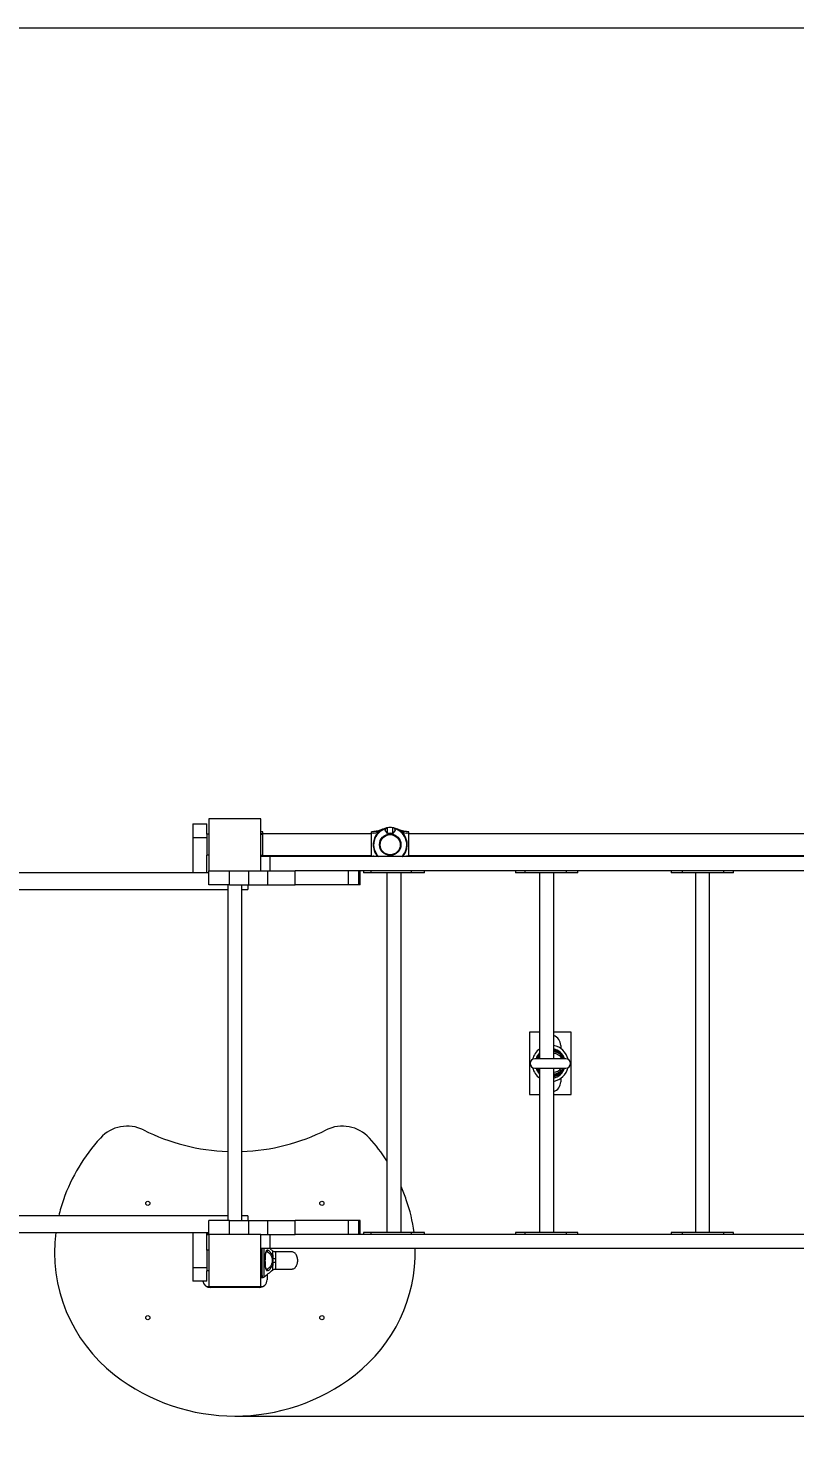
# Model space of a CAD drawing. Header units: millimetres. Extents: x -3588 to 4030, y -3142 to 1979.
# Drawn here: x -1495 to -20, y -742 to 1979 of the extents above; entities that cross this region are included whole.
import ezdxf

# ---------------------------------------------------------------- set-up
doc = ezdxf.new("R2010")
doc.units = ezdxf.units.MM
for name, color, linetype in [('DIKOM_ЗОНА', 80, 'Continuous'), ('DIKOM_ОБЪЕКТ', 7, 'Continuous'), ('DIKOM_РАЗМЕР_ЗОНА', 7, 'Continuous'), ('DIKOM_РАЗМЕР_ОБЪЕКТА', 7, 'Continuous')]:
    doc.layers.add(name, color=color, linetype=linetype)
doc.styles.add('style1', font='arial.ttf', dxfattribs={"width": 0.8})
doc.dimstyles.new('1-50', dxfattribs={"dimtxt": 300, "dimasz": 200, "dimexe": 100, "dimexo": 0, "dimgap": 100, "dimtad": 1, "dimtxsty": 'style1', "dimcen": 200, "dimclrd": 7, "dimclre": 7, "dimclrt": 7, "dimadec": 1, "dimazin": 2, "dimtfac": 1, "dimtmove": 0, "dimatfit": 2, "dimfxl": 0, "dimlwd": 25, "dimlwe": 18, "dimarcsym": 0})

# ---------------------------------------------------------------- blocks, each defined once
blk = doc.blocks.new('*D9')
at = {"layer": 'Defpoints', "color": 0, "transparency": 16777216}
for p in [(1334.9, 479.5), (2326.1, 479.5), (-1097.4, -691)]:
    blk.add_point(p, dxfattribs=at)
at = {"layer": 'DIKOM_РАЗМЕР_ОБЪЕКТА', "color": 7, "lineweight": 18, "transparency": 16777216}
for p, q in [((1334.9, 479.5), (2426.1, 479.5)), ((-1097.4, -691), (2426.1, -691))]:
    blk.add_line(p, q, dxfattribs=at)
at = {"layer": 'DIKOM_РАЗМЕР_ОБЪЕКТА', "color": 7, "lineweight": 25, "transparency": 16777216}
blk.add_line((2326.1, -491), (2326.1, 279.5), dxfattribs=at)
at = {"layer": 'DIKOM_РАЗМЕР_ОБЪЕКТА', "color": 7, "transparency": 16777216}
for points in [[(2292.7, 279.5), (2359.4, 279.5), (2326.1, 479.5)], [(2292.7, -491), (2359.4, -491), (2326.1, -691)]]:
    blk.add_solid(points, dxfattribs=at)
at = {"layer": 'DIKOM_РАЗМЕР_ОБЪЕКТА', "color": 7, "transparency": 16777216, "insert": (2072.9, -105.8), "char_height": 300, "attachment_point": 5, "rotation": 90, "style": 'style1'}
blk.add_mtext('1170', dxfattribs=at)
blk = doc.blocks.new('*D10')
at = {"layer": 'Defpoints', "color": 0, "transparency": 16777216}
for p in [(1603.3, 1979.5), (-1097.4, -2191), (3930.4, -2191)]:
    blk.add_point(p, dxfattribs=at)
at = {"layer": 'DIKOM_РАЗМЕР_ЗОНА', "color": 7, "lineweight": 18, "transparency": 16777216}
for p, q in [((1603.3, 1979.5), (4030.4, 1979.5)), ((-1097.4, -2191), (4030.4, -2191))]:
    blk.add_line(p, q, dxfattribs=at)
at = {"layer": 'DIKOM_РАЗМЕР_ЗОНА', "color": 7, "lineweight": 25, "transparency": 16777216}
blk.add_line((3930.4, 1779.5), (3930.4, -1991), dxfattribs=at)
at = {"layer": 'DIKOM_РАЗМЕР_ЗОНА', "color": 7, "transparency": 16777216}
for points in [[(3897.1, 1779.5), (3963.8, 1779.5), (3930.4, 1979.5)], [(3897.1, -1991), (3963.8, -1991), (3930.4, -2191)]]:
    blk.add_solid(points, dxfattribs=at)
at = {"layer": 'DIKOM_РАЗМЕР_ЗОНА', "color": 7, "transparency": 16777216, "insert": (3677.3, 67.7), "char_height": 300, "attachment_point": 5, "rotation": 90, "style": 'style1'}
blk.add_mtext('4170', dxfattribs=at)
blk = doc.blocks.new('*D11')
at = {"layer": 'Defpoints', "color": 0, "transparency": 16777216}
for p in [(-2088.4, -321.5), (1419.5, -352), (1419.5, -1464.6)]:
    blk.add_point(p, dxfattribs=at)
at = {"layer": 'DIKOM_РАЗМЕР_ОБЪЕКТА', "color": 7, "lineweight": 18, "transparency": 16777216}
for p, q in [((-2088.4, -321.5), (-2088.4, -1564.6)), ((1419.5, -352), (1419.5, -1564.6))]:
    blk.add_line(p, q, dxfattribs=at)
at = {"layer": 'DIKOM_РАЗМЕР_ОБЪЕКТА', "color": 7, "lineweight": 25, "transparency": 16777216}
blk.add_line((-1888.4, -1464.6), (1219.5, -1464.6), dxfattribs=at)
at = {"layer": 'DIKOM_РАЗМЕР_ОБЪЕКТА', "color": 7, "transparency": 16777216}
for points in [[(-1888.4, -1431.2), (-1888.4, -1497.9), (-2088.4, -1464.6)], [(1219.5, -1431.2), (1219.5, -1497.9), (1419.5, -1464.6)]]:
    blk.add_solid(points, dxfattribs=at)
at = {"layer": 'DIKOM_РАЗМЕР_ОБЪЕКТА', "color": 7, "transparency": 16777216, "insert": (-280.4, -1211.3), "char_height": 300, "attachment_point": 5, "style": 'style1'}
blk.add_mtext('3500', dxfattribs=at)
blk = doc.blocks.new('*D12')
at = {"layer": 'Defpoints', "color": 0, "transparency": 16777216}
for p in [(-3588.4, -627.8), (2919.5, -627.8), (2919.5, -3041.8)]:
    blk.add_point(p, dxfattribs=at)
at = {"layer": 'DIKOM_РАЗМЕР_ЗОНА', "color": 7, "lineweight": 18, "transparency": 16777216}
for p, q in [((-3588.4, -627.8), (-3588.4, -3141.8)), ((2919.5, -627.8), (2919.5, -3141.8))]:
    blk.add_line(p, q, dxfattribs=at)
at = {"layer": 'DIKOM_РАЗМЕР_ЗОНА', "color": 7, "lineweight": 25, "transparency": 16777216}
blk.add_line((-3388.4, -3041.8), (2719.5, -3041.8), dxfattribs=at)
at = {"layer": 'DIKOM_РАЗМЕР_ЗОНА', "color": 7, "transparency": 16777216}
for points in [[(-3388.4, -3008.4), (-3388.4, -3075.1), (-3588.4, -3041.8)], [(2719.5, -3008.4), (2719.5, -3075.1), (2919.5, -3041.8)]]:
    blk.add_solid(points, dxfattribs=at)
at = {"layer": 'DIKOM_РАЗМЕР_ЗОНА', "color": 7, "transparency": 16777216, "insert": (761.9, -2788.6), "char_height": 300, "attachment_point": 5, "style": 'style1'}
blk.add_mtext('6500', dxfattribs=at)

msp = doc.modelspace()

# ---------------------------------------------------------------- linework, layer by layer
at = {"layer": 'DIKOM_ЗОНА', "color": 3, "lineweight": 15}
msp.add_line((1919.509, 1979.468), (-2588.382, 1979.468), dxfattribs=at)
at = {"layer": 'DIKOM_ОБЪЕКТ', "color": 7, "linetype": 'Continuous', "lineweight": 15}
for p, q in [((-1178.382, 448.468), (-1178.382, 422.468)), ((-1178.382, 448.468), (-1151.382, 448.468)), ((-1151.382, 428.468), (-1151.382, 448.468)), ((-1047.382, 458.468), (-1147.382, 458.468)), ((-1147.382, 458.468), (-1147.382, 358.468)), ((-1047.382, 358.468), (-1047.382, 458.468)), ((-808.208, 436.655), (-806.938, 439.17)), ((-803.3, 429.945), (-808.208, 436.655)), ((-803.3, 429.945), (-803.3, 441.101)), ((-793.485, 429.945), (-793.485, 441.101)), ((-788.578, 436.655), (-793.485, 429.945)), ((-789.847, 439.17), (-788.578, 436.655)), ((-1178.382, 422.468), (-1178.382, 354.468)), ((-1178.382, 422.468), (-1151.382, 422.468)), ((-1147.382, 428.468), (-1151.382, 428.468)), ((-1151.382, 428.468), (-1151.382, 388.468)), ((-1043.393, 433.468), (-1047.382, 433.468)), ((-1047.382, 429.897), (-1043.393, 429.897)), ((-1047.382, 428.468), (-1043.393, 428.468)), ((-1043.393, 429.897), (-1043.393, 433.468)), ((-1043.393, 428.468), (-1043.393, 429.897)), ((-834.393, 429.468), (-1043.393, 429.468)), ((-1043.393, 388.468), (-1043.393, 428.468)), ((-833.981, 433.468), (-834.393, 433.468)), ((-834.393, 433.397), (-834.393, 433.468)), ((-834.393, 431.033), (-834.393, 433.397)), ((-834.393, 385.903), (-834.393, 431.033)), ((-833.981, 433.462), (-833.954, 433.467)), ((-777.823, 434.244), (-778.224, 434.587)), ((-762.788, 433.492), (-764.175, 433.486)), ((-762.393, 433.468), (-762.84, 433.468)), ((-762.84, 433.468), (-762.796, 433.461)), ((-762.393, 433.397), (-762.393, 433.468)), ((-762.393, 431.033), (-762.393, 433.397)), ((-762.393, 385.903), (-762.393, 431.033)), ((67.607, 429.468), (-762.393, 429.468)), ((-1151.382, 354.468), (-1151.382, 388.468)), ((-1147.382, 388.468), (-1151.382, 388.468)), ((-1047.382, 388.468), (-1043.393, 388.468)), ((-1047.382, 387.039), (-1043.393, 387.039)), ((-1029.225, 385.468), (-1047.382, 385.468)), ((-1043.393, 387.039), (-1043.393, 388.468)), ((-1043.393, 387.468), (-834.393, 387.468)), ((-1043.393, 385.468), (-1043.393, 387.039)), ((-1029.225, 358.468), (-1029.225, 385.468)), ((334.461, 385.468), (-1029.225, 385.468)), ((-834.393, 385.468), (-834.393, 385.903)), ((-804.414, 385.468), (-803.3, 386.991)), ((-803.3, 386.991), (-803.3, 385.468)), ((-793.485, 386.991), (-792.371, 385.468)), ((-793.485, 386.991), (-793.485, 385.468)), ((-762.393, 387.468), (67.607, 387.468)), ((-762.393, 385.468), (-762.393, 385.903)), ((-1147.491, 354.468), (-1970.382, 354.468)), ((-1147.491, 331.468), (-1147.491, 358.468)), ((-1147.382, 358.468), (-1147.491, 358.468)), ((-1147.382, 358.468), (-1047.382, 358.468)), ((-1107.491, 331.468), (-1107.491, 358.468)), ((-1070.595, 331.468), (-1070.595, 358.468)), ((-1047.382, 358.468), (-1033.921, 358.468)), ((-1033.921, 331.468), (-1033.921, 358.468)), ((-1033.921, 358.468), (-981.578, 358.468)), ((-981.578, 331.468), (-981.578, 358.468)), ((-978.299, 358.468), (-981.578, 358.468)), ((334.461, 358.468), (-981.578, 358.468)), ((-878.397, 331.468), (-878.397, 358.468)), ((-858.781, 331.468), (-858.781, 358.468)), ((-856.471, 331.468), (-856.471, 358.468)), ((-849.733, 358.468), (-849.733, 354.468)), ((-834.894, 354.468), (-849.733, 354.468)), ((-834.894, 354.468), (-834.894, 358.468)), ((-757.603, 354.468), (-834.894, 354.468)), ((-804.587, 354.468), (-804.587, -337.532)), ((-777.587, -337.532), (-777.587, 354.468)), ((-757.603, 354.468), (-757.603, 358.468)), ((-732.442, 354.468), (-757.603, 354.468)), ((-732.442, 354.468), (-732.442, 358.468)), ((-557.18, 358.468), (-557.18, 354.468)), ((-538.756, 354.468), (-557.18, 354.468)), ((-538.756, 354.468), (-538.756, 358.468)), ((-459.005, 354.468), (-538.756, 354.468)), ((-510.804, 354.468), (-510.804, -3.472)), ((-483.804, -3.472), (-483.804, 354.468)), ((-459.005, 354.468), (-459.005, 358.468)), ((-437.429, 354.468), (-459.005, 354.468)), ((-437.429, 354.468), (-437.429, 358.468)), ((-257.433, 358.468), (-257.433, 354.468)), ((-235.857, 354.468), (-257.433, 354.468)), ((-235.857, 354.468), (-235.857, 358.468)), ((-156.106, 354.468), (-235.857, 354.468)), ((-211.058, 354.468), (-211.058, -337.532)), ((-184.058, -337.532), (-184.058, 354.468)), ((-156.106, 354.468), (-156.106, 358.468)), ((-137.682, 354.468), (-156.106, 354.468)), ((-137.682, 354.468), (-137.682, 358.468)), ((-1107.491, 331.468), (-1147.491, 331.468)), ((-1110.991, 331.468), (-1110.991, -314.532)), ((-1107.491, 331.468), (-1070.595, 331.468)), ((-1083.991, -314.532), (-1083.991, 331.468)), ((-1072.382, 331.468), (-1072.382, 322.468)), ((-1070.595, 331.468), (-1033.921, 331.468)), ((-1033.921, 331.468), (-981.578, 331.468)), ((-878.397, 331.468), (-981.578, 331.468)), ((-858.781, 331.468), (-878.397, 331.468)), ((-856.471, 331.468), (-858.781, 331.468)), ((-1970.382, 322.468), (-1110.991, 322.468)), ((-1083.991, 322.468), (-1072.382, 322.468)), ((-530.238, 47.528), (-530.238, -72.472)), ((-510.804, 47.528), (-530.238, 47.528)), ((-450.238, 47.528), (-483.804, 47.528)), ((-450.238, -72.472), (-450.238, 47.528)), ((-470.238, 22.313), (-470.238, 16.251)), ((-460.238, -3.472), (-520.238, -3.472)), ((-520.238, -21.472), (-460.238, -21.472)), ((-510.804, -21.472), (-510.804, -337.532)), ((-483.804, -337.532), (-483.804, -21.472)), ((-470.238, -41.194), (-470.238, -47.649)), ((-530.238, -72.472), (-510.804, -72.472)), ((-483.804, -72.472), (-450.238, -72.472)), ((-1110.991, -305.532), (-1970.382, -305.532)), ((-1147.491, -341.532), (-1147.491, -314.532)), ((-1107.491, -314.532), (-1147.491, -314.532)), ((-1107.491, -341.532), (-1107.491, -314.532)), ((-1107.491, -314.532), (-1070.595, -314.532)), ((-1072.382, -305.532), (-1083.991, -305.532)), ((-1072.382, -305.532), (-1072.382, -314.532)), ((-1070.595, -341.532), (-1070.595, -314.532)), ((-1070.595, -314.532), (-1033.921, -314.532)), ((-1033.921, -341.532), (-1033.921, -314.532)), ((-1033.921, -314.532), (-981.578, -314.532)), ((-981.578, -341.532), (-981.578, -314.532)), ((-878.397, -314.532), (-981.578, -314.532)), ((-878.397, -341.532), (-878.397, -314.532)), ((-858.781, -314.532), (-878.397, -314.532)), ((-858.781, -341.532), (-858.781, -314.532)), ((-856.471, -314.532), (-858.781, -314.532)), ((-856.471, -341.532), (-856.471, -314.532)), ((-1970.382, -337.532), (-1147.491, -337.532)), ((-1178.382, -337.532), (-1178.382, -405.532)), ((-1151.382, -371.532), (-1151.382, -337.532)), ((-1151.382, -341.532), (-1147.491, -341.532)), ((-1147.382, -341.532), (-1147.491, -341.532)), ((-1047.382, -341.532), (-1147.382, -341.532)), ((-1147.382, -341.532), (-1147.382, -441.532)), ((-1047.382, -341.532), (-1033.921, -341.532)), ((-1047.382, -441.532), (-1047.382, -341.532)), ((-1033.921, -341.532), (-981.578, -341.532)), ((-1029.225, -368.532), (-1029.225, -341.532)), ((-978.299, -341.532), (-981.578, -341.532)), ((334.461, -341.532), (-981.578, -341.532)), ((-849.733, -337.532), (-849.733, -341.532)), ((-834.894, -337.532), (-849.733, -337.532)), ((-834.894, -341.532), (-834.894, -337.532)), ((-757.603, -337.532), (-834.894, -337.532)), ((-757.603, -341.532), (-757.603, -337.532)), ((-732.442, -337.532), (-757.603, -337.532)), ((-732.442, -341.532), (-732.442, -337.532)), ((-557.18, -337.532), (-557.18, -341.532)), ((-538.756, -337.532), (-557.18, -337.532)), ((-538.756, -341.532), (-538.756, -337.532)), ((-459.005, -337.532), (-538.756, -337.532)), ((-459.005, -341.532), (-459.005, -337.532)), ((-437.429, -337.532), (-459.005, -337.532)), ((-437.429, -341.532), (-437.429, -337.532)), ((-257.433, -337.532), (-257.433, -341.532)), ((-235.857, -337.532), (-257.433, -337.532)), ((-235.857, -341.532), (-235.857, -337.532)), ((-156.106, -337.532), (-235.857, -337.532)), ((-156.106, -341.532), (-156.106, -337.532)), ((-137.682, -337.532), (-156.106, -337.532)), ((-137.682, -341.532), (-137.682, -337.532)), ((-1147.382, -371.532), (-1151.382, -371.532)), ((-1151.382, -371.532), (-1151.382, -411.532)), ((-1029.225, -368.532), (-1047.382, -368.532)), ((-1046.893, -368.532), (-1046.893, -391.558)), ((-1037.623, -374.828), (-1036.521, -374.558)), ((-1036.521, -374.558), (-1036.206, -374.574)), ((-1024.396, -373.407), (-1030.307, -368.532)), ((334.461, -368.532), (-1029.225, -368.532)), ((-1178.382, -405.532), (-1178.382, -431.532)), ((-1164.882, -405.532), (-1178.382, -405.532)), ((-1151.382, -405.532), (-1164.882, -405.532)), ((-1046.893, -391.558), (-1046.893, -424.558)), ((-1164.882, -431.532), (-1178.382, -431.532)), ((-1151.382, -431.532), (-1164.882, -431.532)), ((-1151.382, -431.532), (-1151.382, -411.532)), ((-1147.382, -411.532), (-1151.382, -411.532)), ((-1046.893, -424.558), (-1044.272, -424.558)), ((-1044.272, -424.558), (-1044.271, -424.558)), ((-1036.524, -408.558), (-1037.626, -408.289)), ((-1036.228, -408.544), (-1036.524, -408.558)), ((-1035.421, -418.788), (-1035.421, -428.532)), ((-1151.827, -441.532), (-1147.382, -441.532)), ((-1147.382, -441.532), (-1047.382, -441.532)), ((-1050.421, -443.532), (-1144.344, -443.532)), ((-1047.382, -441.532), (-1042.937, -441.532))]:
    msp.add_line(p, q, dxfattribs=at)
at = {"layer": 'DIKOM_ОБЪЕКТ', "color": 7, "linetype": 'Continuous', "lineweight": 15, "flags": 128}
for points in [[(-512.756, -3.472), (-511.711, -1.202), (-510.804, 0.378)], [(-481.774, 9.462), (-483.111, 9.932), (-483.804, 10.141)], [(-510.804, -25.321), (-511.711, -23.741), (-512.756, -21.472)], [(-510.804, -1.08), (-511.889, -3.308), (-511.958, -3.472)], [(-511.958, -21.472), (-511.284, -22.951), (-510.804, -23.863)]]:
    msp.add_lwpolyline(points, dxfattribs=at)
at = {"layer": 'DIKOM_ОБЪЕКТ', "color": 7, "linetype": 'Continuous', "lineweight": 15}
for centre, radius in [((-798.393, 408.468), 20.697), ((-798.393, 408.468), 19.36), ((-1264.921, -281.532), 4), ((-929.844, -281.532), 4), ((-1264.921, -501.532), 4), ((-929.844, -501.532), 4)]:
    msp.add_circle(centre, radius, dxfattribs=at)
for centre, radius, start, end in [((-833.798, 482.049), 48.656, 269.299413, 295.689089), ((-798.393, 408.468), 31.869, 105.554135, 226.195589), ((-798.393, 408.468), 33, 102.017081, 127.675034), ((-798.393, 408.468), 33, 98.55226, 102.017081), ((-798.393, 408.468), 33, 81.44774, 98.55226), ((-798.393, 408.468), 33, 77.982919, 81.44774), ((-798.393, 408.468), 33, 52.324966, 77.982919), ((-798.393, 408.468), 31.869, 313.804411, 74.445865), ((-762.988, 482.049), 48.656, 244.310911, 270.700587), ((-830.698, 451.614), 20.909, 259.823232, 305.481423), ((-798.393, 408.468), 22.03, 77.128837, 102.871163), ((-766.087, 451.614), 20.909, 234.518577, 280.176768), ((-830.816, 361.752), 24.414, 76.265637, 98.424153), ((-798.393, 408.468), 22.03, 257.128837, 282.871163), ((-765.982, 362.034), 24.137, 81.447171, 103.863038), ((-490.238, 22.313), 20, 0, 71.234205), ((-490.238, -12.472), 35, 125.986861, 166.738524), ((-490.238, -12.472), 28.974, 135.220009, 161.902982), ((-490.238, -12.472), 26.49, 140.929232, 160.138305), ((-490.238, -12.472), 25.75, 143.004163, 159.542373), ((-490.238, -12.472), 25.01, 145.316775, 158.908644), ((-490.238, -12.472), 24.99, 145.383095, 158.890957), ((-490.238, -12.472), 35, 13.261476, 79.40714), ((-490.238, -12.472), 28.974, 18.097018, 77.169704), ((-490.238, -12.472), 26.49, 32.333829, 75.943153), ((-490.238, -12.472), 25.75, 44.254369, 75.530508), ((-490.238, -12.472), 25.01, 53.415344, 75.092607), ((-490.238, -12.472), 24.99, 53.642864, 75.080399), ((-490.238, -12.472), 24.25, 61.587128, 74.614032), ((-484.274, -11.376), 20.987, 22.124693, 88.717331), ((-484.274, -11.376), 17.987, 26.06814, 88.503353), ((-520.238, -12.472), 9, 90, 270), ((-490.238, -12.472), 35, 193.261476, 234.013139), ((-490.238, -12.472), 28.974, 198.097018, 224.779991), ((-490.238, -12.472), 26.49, 199.861695, 219.070768), ((-490.238, -12.472), 25.75, 200.457627, 216.995837), ((-490.238, -12.472), 25.01, 201.091356, 214.683225), ((-490.238, -12.472), 24.99, 201.109043, 214.616905), ((-490.238, -12.472), 35, 280.59286, 346.738524), ((-484.274, -11.376), 20.987, 271.282669, 331.245797), ((-484.274, -11.376), 17.987, 271.496647, 325.855161), ((-490.238, -12.472), 28.974, 282.830296, 341.902982), ((-490.238, -12.472), 26.49, 284.056847, 340.138305), ((-490.238, -12.472), 25.75, 284.469492, 336.567725), ((-490.238, -12.472), 25.01, 284.907393, 327.40675), ((-490.238, -12.472), 24.99, 284.919601, 327.179231), ((-460.238, -12.472), 9, 270, 90), ((-490.238, -12.472), 24.25, 285.385968, 319.234966), ((-490.238, -12.472), 23.51, 285.882842, 311.925337), ((-490.238, -47.649), 20, 288.765795, 0), ((-1304.506, -203.083), 70, 63.405693, 137.708137), ((-890.259, -203.083), 70, 42.291863, 116.594307), ((-1097.382, -391.497), 350, 137.708137, 160.515849), ((-1097.382, 210.636), 392.67, 243.405693, 268.013909), ((-1097.382, 210.636), 392.67, 271.954348, 296.594307), ((-1097.382, -391.497), 350, 33.221706, 42.291863), ((-1097.382, -391.497), 350, 19.484151, 23.978267), ((-1144.519, -374.82), 300, 160.515849, 166.646462), ((-1050.246, -374.82), 300, 7.139891, 19.484151), ((-1144.519, -374.82), 300, 172.860109, 232.062475), ((-1144.344, -354.532), 15, 102.110361, 117.983467), ((-1036.342, -372.566), 2.013, 273.859073, 19.482692), ((-1050.246, -374.82), 300, 307.937525, 1.20095), ((-1018.447, -368.153), 19.728, 253.875049, 268.200917), ((-1018.452, -414.987), 19.754, 91.784886, 106.088249), ((-1144.344, -428.532), 15, 191.536959, 270), ((-1050.421, -428.532), 15, 270, 0), ((-1046.893, -424.058), 0.5, 191.708366, 270), ((-1036.361, -410.55), 2.011, 340.455809, 86.208327), ((-1097.382, -314.352), 376.67, 232.062475, 307.937525)]:
    msp.add_arc(centre, radius, start, end, dxfattribs=at)
for points, knots in [([(-812.781, 438.195), (-812.836, 438.169), (-812.933, 438.122), (-813.247, 437.976), (-813.681, 437.778), (-814.282, 437.513), (-815.1, 437.168), (-816.237, 436.715), (-817.846, 436.127), (-819.925, 435.46), (-822.458, 434.783), (-825.244, 434.199), (-828.29, 433.756), (-831.197, 433.492), (-833.119, 433.483), (-833.954, 433.479)], [0, 0, 0, 0, 0.05636235, 0.10184924, 0.14047444, 0.17720642, 0.21551994, 0.26383576, 0.33182517, 0.42499607, 0.52803546, 0.64831972, 0.76829058, 0.89924758, 1, 1, 1, 1]), ([(-806.938, 439.17), (-806.647, 439.63), (-806.147, 440.422), (-805.524, 440.649), (-805.263, 440.745)], [0, 0, 0, 0, 0.58177071, 1, 1, 1, 1]), ([(-791.522, 440.745), (-791.159, 440.59), (-790.535, 440.324), (-790.05, 439.51), (-789.847, 439.17)], [0, 0, 0, 0, 0.58247599, 1, 1, 1, 1]), ([(-784.079, 438.202), (-784.164, 438.243), (-784.33, 438.322), (-784.201, 438.261), (-784.085, 438.205), (-784.079, 438.202)], [0, 0, 0, 0, 0.49999076, 0.97681723, 1, 1, 1, 1]), ([(-762.797, 433.478), (-763.129, 433.472), (-764.47, 433.448), (-766.777, 433.595), (-769.658, 433.902), (-772.373, 434.36), (-774.88, 434.92), (-777.109, 435.536), (-778.965, 436.136), (-780.397, 436.656), (-781.439, 437.065), (-782.194, 437.378), (-782.76, 437.622), (-783.19, 437.814), (-783.514, 437.962), (-783.712, 438.055), (-783.762, 438.079), (-783.779, 438.087)], [0, 0, 0, 0, 0.04022987, 0.16206379, 0.27912972, 0.39051793, 0.4948717, 0.58979977, 0.67053253, 0.73191376, 0.77697778, 0.81297359, 0.8459419, 0.88101007, 0.92135021, 0.97201243, 1, 1, 1, 1]), ([(-834.393, 433.397), (-834.317, 433.409), (-834.051, 433.451), (-834.01, 433.458), (-833.981, 433.462)], [0, 0, 0, 0, 0.28410045, 1, 1, 1, 1]), ([(-818.562, 434.587), (-819.126, 434.13), (-820.703, 432.854), (-823.047, 430.426), (-825.527, 427.17), (-827.665, 423.481), (-829.505, 419.126), (-830.822, 414.163), (-831.347, 408.678), (-830.886, 403.083), (-829.593, 398.067), (-827.771, 393.67), (-825.733, 390.121), (-823.765, 387.361), (-822.414, 385.971), (-821.925, 385.468)], [0, 0, 0, 0, 0.03964545, 0.1107272, 0.18298902, 0.26135523, 0.34106434, 0.43819854, 0.53797112, 0.63772128, 0.74046393, 0.81691373, 0.89458767, 0.9618458, 1, 1, 1, 1]), ([(-774.864, 385.468), (-774.507, 385.821), (-773.208, 387.11), (-771.275, 389.782), (-769.116, 393.45), (-767.282, 397.812), (-765.963, 402.772), (-765.439, 408.258), (-765.9, 413.853), (-767.191, 418.87), (-769.017, 423.262), (-771.04, 426.828), (-773.383, 429.987), (-775.62, 432.426), (-777.204, 433.733), (-777.823, 434.244)], [0, 0, 0, 0, 0.02758222, 0.1005387, 0.17965833, 0.26013363, 0.3582016, 0.45893339, 0.5596424, 0.66337279, 0.74055746, 0.81897815, 0.88688285, 0.95574425, 1, 1, 1, 1]), ([(-762.796, 433.461), (-762.751, 433.454), (-762.691, 433.444), (-762.455, 433.407), (-762.393, 433.397)], [0, 0, 0, 0, 0.7374139, 1, 1, 1, 1]), ([(-774.723, 385.468), (-774.228, 385.939), (-773.539, 386.594), (-772.919, 387.276), (-772.744, 387.468)], [0, 0, 0, 0, 0.71824432, 1, 1, 1, 1]), ([(-1045.429, -368.532), (-1045.442, -368.876), (-1045.499, -370.369), (-1045.558, -373.005), (-1045.617, -376.223), (-1045.657, -379.056), (-1045.692, -382.533), (-1045.72, -386.714), (-1045.724, -389.935), (-1045.726, -391.558)], [0, 0, 0, 0, 0.05901534, 0.25613416, 0.3767624, 0.49874243, 0.62207374, 0.80951633, 1, 1, 1, 1]), ([(-1041.111, -391.956), (-1041.111, -391.523), (-1041.11, -390.353), (-1041.108, -388.146), (-1041.1, -385.067), (-1041.085, -381.744), (-1041.063, -378.401), (-1041.036, -375.218), (-1041.002, -372.247), (-1040.972, -369.981), (-1040.955, -368.893), (-1040.949, -368.532)], [0, 0, 0, 0, 0.04935315, 0.13334333, 0.25184728, 0.40367022, 0.52449439, 0.66154792, 0.81315573, 0.93806249, 1, 1, 1, 1]), ([(-1034.444, -371.894), (-1034.899, -371.925), (-1035.81, -371.986), (-1036.874, -373.054), (-1037.729, -374.831), (-1038.378, -377.33), (-1038.852, -380.433), (-1039.169, -384.015), (-1039.356, -387.926), (-1039.371, -390.632), (-1039.379, -391.99)], [0, 0, 0, 0, 0.12344763, 0.24716096, 0.37200377, 0.49677658, 0.62230394, 0.74824826, 0.87377278, 1, 1, 1, 1]), ([(-1037.154, -408.087), (-1037.144, -408.076), (-1037.122, -408.053), (-1037.37, -407.659), (-1037.722, -406.827), (-1038.177, -405.179), (-1038.539, -403.206), (-1038.834, -400.827), (-1039.057, -398.04), (-1039.198, -394.876), (-1039.246, -391.378), (-1039.186, -387.801), (-1039.019, -384.488), (-1038.774, -381.739), (-1038.478, -379.554), (-1038.133, -377.78), (-1037.809, -376.605), (-1037.472, -375.717), (-1037.277, -375.349), (-1037.339, -375.241), (-1037.372, -375.184)], [0, 0, 0, 0, 0.0184323, 0.03800999, 0.10645854, 0.16637052, 0.22662068, 0.28950903, 0.35544199, 0.42639263, 0.50169852, 0.58191257, 0.65815436, 0.72558529, 0.78329508, 0.83687554, 0.89265659, 0.92190939, 0.95918237, 1, 1, 1, 1]), ([(-1036.206, -374.574), (-1035.886, -374.631), (-1035.247, -374.745), (-1034.173, -375.245), (-1033.133, -375.908), (-1032.149, -376.686), (-1031.264, -377.496), (-1030.381, -378.422), (-1029.406, -379.594), (-1028.389, -381.041), (-1027.392, -382.815), (-1026.618, -384.607), (-1026.057, -386.367), (-1025.551, -388.606), (-1025.337, -390.967), (-1025.444, -393.329), (-1025.678, -395.064), (-1026.06, -396.754), (-1026.624, -398.518), (-1027.402, -400.315), (-1028.404, -402.093), (-1029.367, -403.461), (-1030.21, -404.486), (-1030.947, -405.294), (-1031.666, -405.994), (-1032.392, -406.622), (-1033.404, -407.402), (-1034.755, -408.232), (-1035.736, -408.44), (-1036.228, -408.544)], [0, 0, 0, 0, 0.04122159, 0.0821282, 0.1250206, 0.15617288, 0.18752954, 0.21875901, 0.2498235, 0.29305245, 0.33399159, 0.37465524, 0.40658328, 0.43731473, 0.49952814, 0.53054941, 0.56198825, 0.59274301, 0.62470575, 0.66559147, 0.70668704, 0.75000893, 0.7745889, 0.79819518, 0.82868767, 0.8507074, 0.87526266, 0.93758066, 1, 1, 1, 1]), ([(-1023.926, -387.105), (-1024.16, -386.008), (-1024.625, -383.822), (-1025.779, -380.9), (-1027.143, -378.336), (-1028.658, -376.161), (-1030.216, -374.394), (-1031.742, -373.062), (-1033.185, -372.156), (-1034.025, -371.981), (-1034.444, -371.894)], [0, 0, 0, 0, 0.12762196, 0.25418028, 0.38061955, 0.50508622, 0.62962262, 0.75287922, 0.87645504, 1, 1, 1, 1]), ([(-1019.616, -375.058), (-1020.416, -374.995), (-1022.223, -374.855), (-1023.659, -373.892), (-1024.458, -373.356)], [0, 0, 0, 0, 0.44316615, 1, 1, 1, 1]), ([(-1023.926, -387.105), (-1023.934, -385.912), (-1023.95, -383.557), (-1024.002, -380.322), (-1024.08, -377.555), (-1024.188, -375.411), (-1024.307, -374.039), (-1024.403, -373.404), (-1024.422, -373.435), (-1024.428, -373.445)], [0, 0, 0, 0, 0.18132194, 0.35769972, 0.52389284, 0.67759128, 0.81661163, 0.94257763, 1, 1, 1, 1]), ([(-987.393, -375.058), (-987.472, -375.058), (-987.625, -375.058), (-988.769, -375.058), (-990.377, -375.058), (-992.326, -375.058), (-994.45, -375.058), (-996.625, -375.058), (-998.747, -375.058), (-1000.739, -375.058), (-1002.55, -375.058), (-1004.306, -375.058), (-1006.269, -375.058), (-1009.069, -375.058), (-1013.038, -375.058), (-1016.739, -375.058), (-1019.184, -375.058), (-1019.663, -375.058)], [0, 0, 0, 0, 0.11669362, 0.2239937, 0.32105424, 0.40768774, 0.48407198, 0.55066067, 0.60812117, 0.65710655, 0.69824904, 0.73237558, 0.77063513, 0.81823032, 0.89363888, 0.97915659, 1, 1, 1, 1]), ([(-1019.648, -375.058), (-1019.57, -375.097), (-1019.411, -375.178), (-1019.252, -375.826), (-1019.156, -376.872), (-1019.108, -378.363), (-1019.087, -380.268), (-1019.077, -382.545), (-1019.07, -385.107), (-1019.067, -386.941), (-1019.066, -387.871)], [0, 0, 0, 0, 0.09915576, 0.20317902, 0.31464789, 0.43517609, 0.56559964, 0.70401895, 0.84995562, 1, 1, 1, 1]), ([(-987.393, -408.058), (-986.718, -408.003), (-985.301, -407.887), (-983.237, -406.942), (-981.317, -405.442), (-979.678, -403.454), (-978.402, -401.206), (-977.505, -398.927), (-976.906, -396.709), (-976.511, -394.364), (-976.333, -391.644), (-976.508, -388.457), (-977.189, -385.017), (-978.46, -381.657), (-980.291, -378.737), (-982.536, -376.592), (-984.961, -375.287), (-986.623, -375.13), (-987.393, -375.058)], [0, 0, 0, 0, 0.04633217, 0.09737747, 0.15341213, 0.21313369, 0.27355675, 0.33083014, 0.38133756, 0.43158146, 0.49443359, 0.56871238, 0.65082224, 0.73500086, 0.81488959, 0.88597282, 0.94713451, 1, 1, 1, 1]), ([(-1045.726, -391.558), (-1045.724, -393.162), (-1045.721, -396.355), (-1045.691, -401.02), (-1045.642, -405.444), (-1045.579, -409.181), (-1045.508, -412.247), (-1045.434, -414.709), (-1045.336, -417.232), (-1045.208, -419.645), (-1045.052, -421.579), (-1044.892, -422.897), (-1044.733, -423.749), (-1044.534, -424.415), (-1044.367, -424.497), (-1044.268, -424.545)], [0, 0, 0, 0, 0.09265971, 0.18441381, 0.27526329, 0.36521151, 0.43025992, 0.49367418, 0.55545348, 0.64501838, 0.73091552, 0.79333024, 0.85427836, 0.91376217, 1, 1, 1, 1]), ([(-1040.923, -423.259), (-1040.907, -423.263), (-1040.842, -423.277), (-1040.821, -422.671), (-1040.821, -421.487), (-1040.856, -419.727), (-1040.9, -417.482), (-1040.948, -414.775), (-1040.993, -411.652), (-1041.034, -408.174), (-1041.067, -404.389), (-1041.091, -400.381), (-1041.107, -396.209), (-1041.109, -393.375), (-1041.111, -391.956)], [0, 0, 0, 0, 0.03170965, 0.12272798, 0.21324039, 0.30217934, 0.3907796, 0.47875176, 0.5660156, 0.6535114, 0.74008522, 0.82711504, 0.91347696, 1, 1, 1, 1]), ([(-1039.379, -391.99), (-1039.364, -393.303), (-1039.332, -395.928), (-1039.129, -399.687), (-1038.801, -403.111), (-1038.32, -406.067), (-1037.673, -408.436), (-1036.829, -410.119), (-1035.789, -411.131), (-1034.906, -411.192), (-1034.466, -411.223)], [0, 0, 0, 0, 0.12608048, 0.2519539, 0.37811647, 0.50326335, 0.62863375, 0.75300463, 0.87683828, 1, 1, 1, 1]), ([(-1034.466, -411.223), (-1034.047, -411.139), (-1033.212, -410.971), (-1031.772, -410.074), (-1030.248, -408.751), (-1028.681, -406.98), (-1027.161, -404.805), (-1025.788, -402.229), (-1024.629, -399.3), (-1024.161, -397.105), (-1023.926, -396.006)], [0, 0, 0, 0, 0.12317923, 0.24572331, 0.36966301, 0.49359381, 0.6191777, 0.74527628, 0.87242938, 1, 1, 1, 1]), ([(-1024.459, -409.751), (-1023.674, -409.225), (-1022.244, -408.266), (-1020.439, -408.123), (-1019.625, -408.058)], [0, 0, 0, 0, 0.54893311, 1, 1, 1, 1]), ([(-1024.431, -409.709), (-1024.424, -409.7), (-1024.405, -409.677), (-1024.367, -409.454), (-1024.326, -409.152), (-1024.293, -408.854), (-1024.26, -408.517), (-1024.229, -408.139), (-1024.201, -407.758), (-1024.172, -407.302), (-1024.146, -406.836), (-1024.099, -405.862), (-1024.038, -404.17), (-1023.983, -401.656), (-1023.946, -398.909), (-1023.933, -397.004), (-1023.926, -396.006)], [0, 0, 0, 0, 0.04582458, 0.12381654, 0.15706224, 0.19727362, 0.24426851, 0.27034044, 0.31001723, 0.34766954, 0.38349452, 0.41749862, 0.55990302, 0.70891566, 0.84763329, 1, 1, 1, 1]), ([(-1023.926, -396.006), (-1023.771, -394.523), (-1023.461, -391.556), (-1023.771, -388.589), (-1023.926, -387.105)], [0, 0, 0, 0, 0.49996536, 1, 1, 1, 1]), ([(-1019.669, -408.058), (-1019.188, -408.058), (-1016.741, -408.058), (-1013.038, -408.058), (-1008.806, -408.058), (-1005.655, -408.058), (-1003.09, -408.058), (-1000.902, -408.058), (-998.747, -408.058), (-996.625, -408.058), (-994.45, -408.058), (-992.326, -408.058), (-990.377, -408.058), (-988.769, -408.058), (-987.625, -408.058), (-987.472, -408.058), (-987.393, -408.058)], [0, 0, 0, 0, 0.02093306, 0.106444, 0.18184658, 0.2432849, 0.28973057, 0.34294551, 0.391927, 0.44938295, 0.51596637, 0.59234456, 0.67897119, 0.77602404, 0.88331563, 1, 1, 1, 1]), ([(-1019.067, -395.242), (-1019.069, -396.172), (-1019.072, -398.008), (-1019.078, -400.565), (-1019.088, -402.836), (-1019.11, -404.739), (-1019.16, -406.235), (-1019.259, -407.285), (-1019.422, -407.937), (-1019.579, -408.018), (-1019.657, -408.058)], [0, 0, 0, 0, 0.1500463, 0.29616147, 0.43374709, 0.56362168, 0.68460784, 0.79650811, 0.90001663, 1, 1, 1, 1]), ([(-1019.066, -387.871), (-1019.09, -389.1), (-1019.136, -391.557), (-1019.09, -394.014), (-1019.067, -395.242)], [0, 0, 0, 0, 0.50000237, 1, 1, 1, 1]), ([(-1044.447, -424.558), (-1043.859, -424.522), (-1042.536, -424.442), (-1041.49, -423.727), (-1040.909, -423.33)], [0, 0, 0, 0, 0.44435204, 1, 1, 1, 1]), ([(-1040.888, -423.313), (-1038.27, -421.144), (-1032.62, -416.464), (-1027.284, -412.075), (-1024.421, -409.721)], [0, 0, 0, 0, 0.46334258, 1, 1, 1, 1])]:
    msp.add_open_spline(points, degree=3, knots=knots, dxfattribs=at)

# ---------------------------------------------------------------- dimensions: what is measured, and where the dimension line sits
at = {"layer": 'DIKOM_РАЗМЕР_ЗОНА'}
dim = msp.add_linear_dim(base=(3930.424, -2191.021), p1=(1603.3, 1979.468), p2=(-1097.382, -2191.021), angle=90, text='4170', dimstyle='1-50', dxfattribs=at)
dim.commit()
dim.dimension.update_dxf_attribs({"geometry": '*D10', "text_midpoint": (3930.424, 67.713), "dimtype": 160})
dim = msp.add_linear_dim(base=(2919.509, -3041.782), p1=(-3588.382, -627.782), p2=(2919.509, -627.782), text='6500', dimstyle='1-50', dxfattribs=at)
dim.commit()
dim.dimension.update_dxf_attribs({"geometry": '*D12', "text_midpoint": (761.944, -3041.782), "dimtype": 160})
at = {"layer": 'DIKOM_РАЗМЕР_ОБЪЕКТА'}
dim = msp.add_linear_dim(base=(2326.072, 479.468), p1=(-1097.382, -691.021), p2=(1334.875, 479.468), angle=90, text='1170', dimstyle='1-50', dxfattribs=at)
dim.commit()
dim.dimension.update_dxf_attribs({"geometry": '*D9', "text_midpoint": (2326.072, -105.777), "dimtype": 160})
dim = msp.add_linear_dim(base=(1419.509, -1464.554), p1=(-2088.382, -321.532), p2=(1419.509, -352.032), text='3500', dimstyle='1-50', dxfattribs=at)
dim.commit()
dim.dimension.update_dxf_attribs({"geometry": '*D11', "text_midpoint": (-280.402, -1464.554), "dimtype": 160})

doc.saveas('drawing.dxf')
